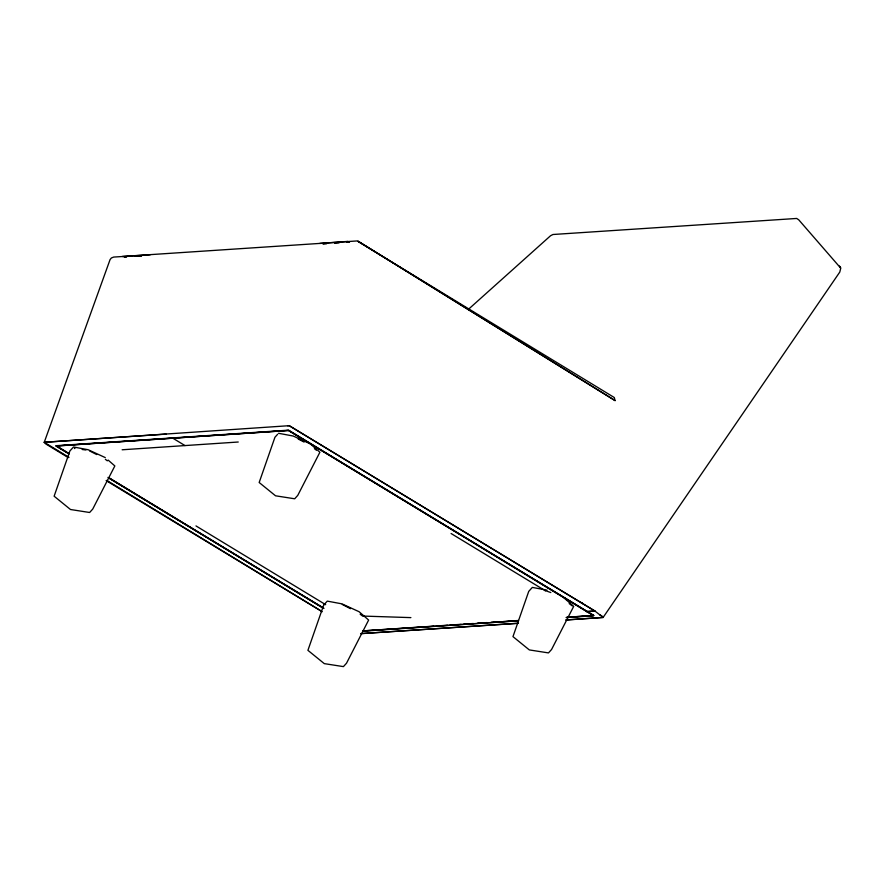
<?xml version="1.0" encoding="UTF-8"?>
<svg xmlns="http://www.w3.org/2000/svg" width="885" height="885" viewBox="0 0 885 885"><rect width="100%" height="100%" fill="white"/><g stroke="black" fill="none" stroke-linecap="round" stroke-linejoin="round"><path stroke-width="1.33" d="M74.683 448.496L74.76 447.755L74.484 448.507M615.075 400.595L358.137 241.262L615.075 400.595L614.301 397.531L357.164 240.941L122.263 256.495M68.333 457.633L45.898 444.016L44.25 442.29L110.072 259.604L111.366 257.989L113.656 257.07L150.24 254.769M565.935 620.02L603.116 617.442L839.788 272.06L840.75 268.177L798.724 219.801L796.677 218.451L552.937 234.503L550.536 235.753L468.198 309.529M277.647 434.269L274.947 437.245L259.172 482.502L275.534 495.799L294.683 498.786L297.769 495.379L319.894 452.235L310.325 443.883L293.201 436.028L278.543 433.285M68.997 457.368L44.25 442.29L289.207 425.685L594.897 611.015L603.116 617.442L566.057 619.909M326.742 243.519L322.848 243.806L326.897 243.519M334.508 242.944L339.685 242.556M319.773 243.43L347.805 241.417M334.906 242.944L338.911 242.656M346.92 242.081L349.586 241.893L347.13 242.048M518.422 623.217L360.671 633.638L517.736 623.361M566.245 617.586L593.592 615.761L288.466 430.464L56.076 445.996L68.986 453.828L56.076 445.996L288.466 430.464L593.713 615.462L566.345 617.365M594.897 611.015L586.678 611.59L594.897 611.015L289.207 425.685L287.614 425.74M126.5 256.805L124.044 256.96L126.71 256.794M44.25 442.29L166.103 434.115M122.141 449.779L238.253 442.013M362.684 630.905L420.098 627.067M422.831 626.89L433.772 626.16M436.504 625.972L447.445 625.241M450.177 625.053L461.107 624.323M463.851 624.146L473.42 623.505M477.513 623.228L487.082 622.586M491.186 622.321L500.755 621.679M503.488 621.491L513.057 620.85M515.789 620.673L518.522 620.485M567.739 617.199L593.713 615.462L288.587 430.165L56.197 445.697L69.107 453.54M362.562 631.193L518.4 620.783L362.684 630.905M136.036 256.219L141.357 255.898M135.228 256.23L141.689 255.853M362.673 616.06L410.894 617.619M82.183 449.491L85.934 449.989M544.773 590.406L550.824 592.552M546.996 590.151L532.339 587.408L528.732 591.379L512.968 636.625L529.33 649.922L548.479 652.909L551.565 649.501L573.69 606.369L564.121 598.006M105.282 457.589L88.157 449.735L73.499 446.991L69.893 450.952L54.129 496.208L70.49 509.506L89.628 512.492L92.726 509.085L114.84 465.941L108.147 460.089M298.212 439.037L304.108 442.069M89.617 450.919L96.697 454.558M342.229 604.444L350.493 608.692M580.947 602.442L583.348 603.813M107.926 477.424L323.6 608.139M106.123 480.577L322.24 611.734M451.084 533.511L545.414 590.804M172.398 437.931L184.976 445.575M195.983 525.922L325.691 604.687M109.01 477.767L323.766 608.194M108.888 478.066L323.644 608.482M106.698 480.345L321.122 610.993M569.188 603.57L572.186 605.86M314.396 448.673L316.387 450.199M360.151 614.201L362.142 615.739M105.348 459.315L107.35 460.842M599.842 614.876A4.569 1.228 23.2 0 1 603.116 617.442M323.689 605.086L307.914 650.331L324.286 663.628L343.424 666.615L346.522 663.208L368.636 620.064L359.078 611.712L341.942 603.858L327.284 601.114L323.689 605.086M840.551 267.823L839.555 266.263L840.551 267.823"/></g></svg>
